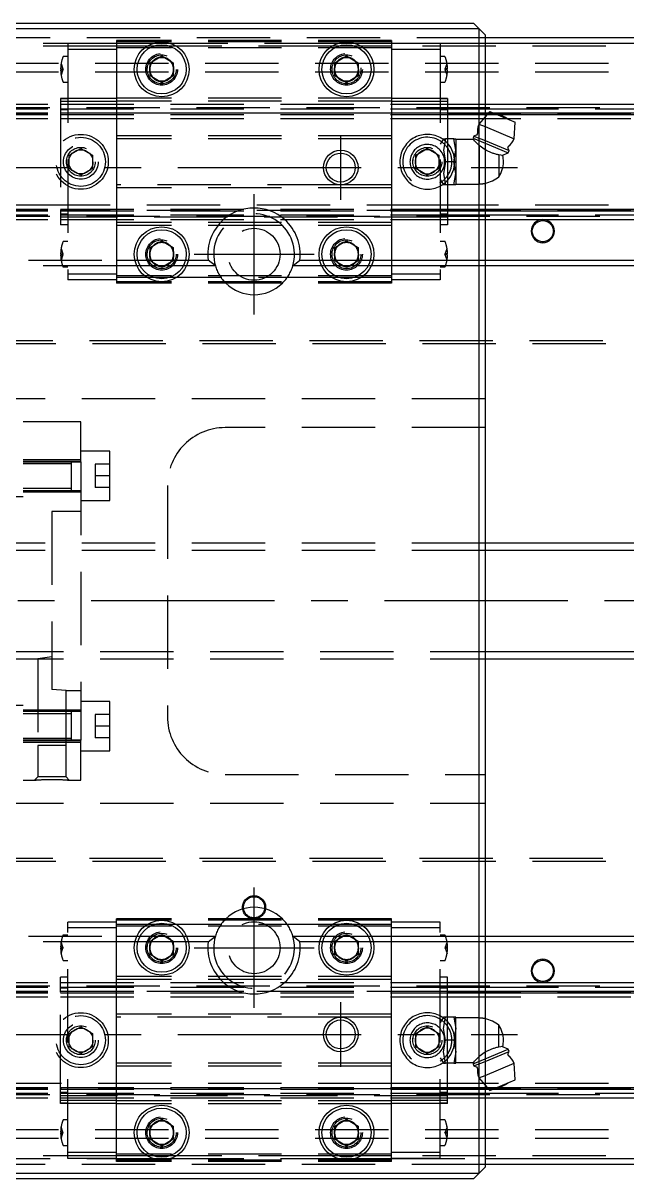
# Model space of a CAD drawing. Extents: x -10 to 959, y -321 to 120.
# Drawn here: x 370 to 474.6, y -100 to 100 of the extents above; entities that cross this region are included whole.
import ezdxf

# ---------------------------------------------------------------- set-up
doc = ezdxf.new("R2010")
doc.units = 0
doc.linetypes.add('CENTER', pattern=[50.8, 31.75, -6.35, 6.35, -6.35])
doc.linetypes.add('DASHED', pattern=[19.05, 12.7, -6.35])
doc.layers.get('0').update_dxf_attribs({"linetype": 'CONTINUOUS'})
doc.layers.add('CENTER', color=1, linetype='CENTER')

msp = doc.modelspace()

# ---------------------------------------------------------------- linework, layer by layer
at = {"color": 7, "linetype": 'CONTINUOUS'}
for p, q in [((449, 99), (251, 99)), ((252, 100), (448, 100)), ((448, 100), (449, 99)), ((449, 99), (450, 98)), ((449, -99), (449, 99)), ((450, 98), (450, -98)), ((450, 97.5), (698, 97.5)), ((699, 96.5), (450, 96.5)), ((392, 93.15), (394, 94.31)), ((394, 94.31), (396, 93.15)), ((424, 93.15), (426, 94.31)), ((426, 94.31), (428, 93.15)), ((392, 90.85), (392, 93.15)), ((396, 93.15), (396, 90.85)), ((424, 90.85), (424, 93.15)), ((428, 93.15), (428, 90.85)), ((394, 89.69), (392, 90.85)), ((396, 90.85), (394, 89.69)), ((426, 89.69), (424, 90.85)), ((428, 90.85), (426, 89.69)), ((450, 86), (700, 86)), ((450.8, 84.68), (450, 83.76)), ((450, 84.48), (450.63, 84.48)), ((450, 84.2), (450.38, 84.2)), ((450.8, 84.68), (455.23, 82.84)), ((451.27, 84.48), (700, 84.48)), ((451.95, 84.2), (700, 84.2)), ((450, 82.09), (455.03, 80)), ((455.03, 80), (455.23, 82.84)), ((450, 79.66), (454.17, 77.93)), ((450, 79.22), (454.02, 77.56)), ((450.09, 78.05), (450, 78.1)), ((450.22, 77.98), (450.09, 78.05)), ((454.17, 77.93), (453.96, 78.44)), ((450.35, 77.91), (450.22, 77.98)), ((450.48, 77.84), (450.35, 77.91)), ((450.61, 77.78), (450.48, 77.84)), ((450.74, 77.72), (450.61, 77.78)), ((450.88, 77.66), (450.74, 77.72)), ((451.01, 77.61), (450.88, 77.66)), ((451.14, 77.55), (451.01, 77.61)), ((451.27, 77.5), (451.14, 77.55)), ((451.41, 77.46), (451.27, 77.5)), ((451.53, 77.41), (451.41, 77.46)), ((451.69, 77.36), (451.53, 77.41)), ((451.84, 77.32), (451.69, 77.36)), ((451.98, 77.28), (451.84, 77.32)), ((452.13, 77.24), (451.98, 77.28)), ((452.27, 77.21), (452.13, 77.24)), ((452.4, 77.18), (452.27, 77.21)), ((453.06, 77.07), (452.4, 77.18)), ((452.4, 77.18), (452.4, 73.4)), ((452.9, 77.09), (454.02, 77.56)), ((454.02, 77.56), (454.17, 77.93)), ((450, 67.8), (700, 67.8)), ((450, 67.52), (700, 67.52)), ((450, 66), (700, 66)), ((392, 61.15), (394, 62.31)), ((394, 62.31), (396, 61.15)), ((424, 61.15), (426, 62.31)), ((426, 62.31), (428, 61.15)), ((392, 58.85), (392, 61.15)), ((396, 61.15), (396, 58.85)), ((424, 58.85), (424, 61.15)), ((428, 61.15), (428, 58.85)), ((394, 57.69), (392, 58.85)), ((396, 58.85), (394, 57.69)), ((426, 57.69), (424, 58.85)), ((428, 58.85), (426, 57.69)), ((450, 59), (522.06, 59)), ((523.29, 58), (450, 58)), ((643, 10), (450, 10)), ((450, -10), (643, -10)), ((392, -58.85), (394, -57.69)), ((394, -57.69), (396, -58.85)), ((424, -58.85), (426, -57.69)), ((426, -57.69), (428, -58.85)), ((392, -61.15), (392, -58.85)), ((396, -58.85), (396, -61.15)), ((424, -61.15), (424, -58.85)), ((428, -58.85), (428, -61.15)), ((450, -58), (523.29, -58)), ((522.06, -59), (450, -59)), ((394, -62.31), (392, -61.15)), ((396, -61.15), (394, -62.31)), ((426, -62.31), (424, -61.15)), ((428, -61.15), (426, -62.31)), ((450, -66), (700, -66)), ((450, -67.52), (700, -67.52)), ((450, -67.8), (700, -67.8)), ((452.4, -77.18), (452.4, -73.4)), ((450, -79.22), (454.02, -77.56)), ((450, -79.66), (454.17, -77.93)), ((450.21, -77.98), (450.09, -78.05)), ((450.34, -77.91), (450.21, -77.98)), ((450.48, -77.85), (450.34, -77.91)), ((450.61, -77.78), (450.48, -77.85)), ((450.74, -77.72), (450.61, -77.78)), ((450.87, -77.66), (450.74, -77.72)), ((451, -77.61), (450.87, -77.66)), ((451.14, -77.55), (451, -77.61)), ((451.27, -77.5), (451.14, -77.55)), ((451.4, -77.46), (451.27, -77.5)), ((451.53, -77.41), (451.4, -77.46)), ((451.68, -77.36), (451.53, -77.41)), ((451.83, -77.32), (451.68, -77.36)), ((451.98, -77.28), (451.83, -77.32)), ((452.12, -77.24), (451.98, -77.28)), ((452.26, -77.21), (452.12, -77.24)), ((452.4, -77.18), (452.26, -77.21)), ((453.06, -77.07), (452.4, -77.18)), ((454.02, -77.56), (452.9, -77.09)), ((453.96, -78.44), (454.17, -77.93)), ((454.17, -77.93), (454.02, -77.56)), ((450.09, -78.05), (450, -78.1)), ((450, -82.09), (455.03, -80)), ((455.23, -82.84), (455.03, -80)), ((450, -83.76), (450.8, -84.68)), ((450.8, -84.68), (455.23, -82.84)), ((450, -84.2), (450.38, -84.2)), ((450, -84.48), (450.63, -84.48)), ((451.27, -84.48), (700, -84.48)), ((451.95, -84.2), (700, -84.2)), ((450, -86), (700, -86)), ((392, -90.85), (394, -89.69)), ((394, -89.69), (396, -90.85)), ((424, -90.85), (426, -89.69)), ((426, -89.69), (428, -90.85)), ((392, -93.15), (392, -90.85)), ((396, -90.85), (396, -93.15)), ((424, -93.15), (424, -90.85)), ((428, -90.85), (428, -93.15)), ((394, -94.31), (392, -93.15)), ((396, -93.15), (394, -94.31)), ((426, -94.31), (424, -93.15)), ((428, -93.15), (426, -94.31)), ((450, -96.5), (699, -96.5)), ((698, -97.5), (450, -97.5)), ((251, -99), (449, -99)), ((449, -99), (448, -100)), ((450, -98), (449, -99)), ((448, -100), (252, -100))]:
    msp.add_line(p, q, dxfattribs=at)
at = {"color": 3, "linetype": 'DASHED'}
for p, q in [((362, 97.5), (450, 97.5)), ((386.2, 96.5), (362, 96.5)), ((386.2, 96.45), (377.77, 96.45)), ((377.77, 96.45), (377.77, 95.45)), ((386.2, 97), (386.2, 96)), ((433.8, 97), (386.2, 97)), ((433.8, 96.75), (386.2, 96.75)), ((392.48, 96.5), (386.2, 96.5)), ((395.52, 96.5), (392.48, 96.5)), ((424.48, 96.5), (395.52, 96.5)), ((427.52, 96.5), (424.48, 96.5)), ((433.8, 96.5), (427.52, 96.5)), ((433.8, 97), (433.8, 96)), ((450, 96.5), (433.8, 96.5)), ((442.23, 96.45), (433.8, 96.45)), ((699.5, 96), (433.8, 96)), ((442.23, 96.45), (442.23, 95.45)), ((386.2, 96), (313.8, 96)), ((377.77, 94.2), (376.99, 94.2)), ((377.77, 95.45), (377.77, 56.55)), ((386.2, 95.45), (377.77, 95.45)), ((386.2, 96), (386.2, 87)), ((391.44, 96), (386.2, 96)), ((433.8, 95.75), (386.2, 95.75)), ((392.56, 96), (391.44, 96)), ((395.44, 96), (392.56, 96)), ((396.56, 96), (395.44, 96)), ((423.44, 96), (396.56, 96)), ((424.56, 96), (423.44, 96)), ((427.44, 96), (424.56, 96)), ((428.56, 96), (427.44, 96)), ((433.8, 96), (428.56, 96)), ((433.8, 96), (433.8, 87)), ((442.23, 95.45), (433.8, 95.45)), ((442.23, 95.45), (442.23, 56.55)), ((443.01, 94.2), (442.23, 94.2)), ((700, 93), (0, 93)), ((376.5, 92.1), (376.58, 92.1)), ((376.58, 93), (376.9, 92.1)), ((376.58, 92.1), (376.9, 92.1)), ((376.58, 92.1), (376.58, 91.9)), ((376.9, 92.1), (376.94, 92)), ((391.5, 92), (391.53, 92.37)), ((428.48, 92.29), (428.5, 92)), ((443.1, 92.1), (443.06, 92)), ((443.1, 92.1), (443.42, 93)), ((443.42, 92.1), (443.1, 92.1)), ((443.42, 91.9), (443.42, 92.1)), ((443.42, 92.1), (443.5, 92.1)), ((700, 91.5), (0, 91.5)), ((376.58, 91.9), (376.5, 91.9)), ((376.9, 91.9), (376.58, 91)), ((376.58, 91.9), (376.9, 91.9)), ((376.9, 91.9), (376.94, 92)), ((443.1, 91.9), (443.06, 92)), ((443.42, 91), (443.1, 91.9)), ((443.42, 91.9), (443.1, 91.9)), ((443.5, 91.9), (443.42, 91.9)), ((376.99, 89.8), (377.77, 89.8)), ((442.23, 89.8), (443.01, 89.8)), ((323.5, 86), (376.5, 86)), ((377.77, 86.93), (376.5, 86.93)), ((376.5, 86.93), (376.5, 84.33)), ((377.77, 86.92), (376.5, 86.92)), ((377.77, 86.46), (376.5, 86.46)), ((376.5, 86), (433.8, 86)), ((386.2, 86.93), (377.77, 86.93)), ((386.2, 86.46), (377.77, 86.46)), ((386.2, 87), (386.2, 86.5)), ((433.8, 87), (386.2, 87)), ((386.2, 86.5), (386.2, 80.5)), ((433.8, 86.5), (386.2, 86.5)), ((433.8, 87), (433.8, 86.5)), ((442.23, 86.93), (433.8, 86.93)), ((433.8, 86.5), (433.8, 80.5)), ((442.23, 86.46), (433.8, 86.46)), ((433.8, 86), (442.23, 86)), ((443.5, 86.93), (442.23, 86.93)), ((443.5, 86.92), (442.23, 86.92)), ((443.5, 86.46), (442.23, 86.46)), ((442.23, 86), (443.5, 86)), ((443.5, 86.93), (443.5, 84.33)), ((443.5, 86), (450, 86)), ((0, 85.4), (700, 85.4)), ((323.5, 85.15), (376.5, 85.15)), ((323.5, 84.48), (376.5, 84.48)), ((323.5, 84.42), (376.5, 84.42)), ((323.5, 84.2), (376.5, 84.2)), ((376.5, 85.15), (433.8, 85.15)), ((376.5, 85.08), (377.77, 85.08)), ((376.5, 84.48), (433.8, 84.48)), ((433.8, 84.42), (376.5, 84.42)), ((376.5, 84.33), (376.5, 67.67)), ((376.5, 84.2), (433.8, 84.2)), ((433.8, 85.15), (442.23, 85.15)), ((433.8, 84.48), (442.23, 84.48)), ((442.23, 84.42), (433.8, 84.42)), ((433.8, 84.2), (442.23, 84.2)), ((442.23, 85.15), (443.5, 85.15)), ((442.23, 85.08), (443.5, 85.08)), ((442.23, 84.48), (443.5, 84.48)), ((443.5, 84.42), (442.23, 84.42)), ((442.23, 84.2), (443.5, 84.2)), ((443.5, 85.15), (450, 85.15)), ((443.5, 84.48), (450, 84.48)), ((443.5, 84.42), (700, 84.42)), ((443.5, 84.33), (443.5, 80)), ((443.5, 84.2), (450, 84.2)), ((450, 85.15), (700, 85.15)), ((450.38, 84.2), (451.95, 84.2)), ((450.63, 84.48), (451.27, 84.48)), ((323.5, 83.5), (376.5, 83.5)), ((376.5, 83.5), (433.8, 83.5)), ((433.8, 83.5), (442.23, 83.5)), ((442.23, 83.5), (443.5, 83.5)), ((443.5, 83.5), (700, 83.5)), ((450, 83.76), (448.93, 82.53)), ((448.93, 82.53), (450, 82.09)), ((386.2, 80.5), (386.2, 80)), ((433.8, 80.5), (386.2, 80.5)), ((433.8, 80.5), (433.8, 80)), ((448.07, 80.45), (447.92, 80.08)), ((447.92, 80.08), (448.1, 79.64)), ((447.92, 80.08), (450, 79.22)), ((448.58, 80.66), (448.07, 80.45)), ((448.07, 80.45), (450, 79.66)), ((378, 77.15), (380, 78.31)), ((380, 78.31), (382, 77.15)), ((386.2, 80), (386.2, 72)), ((433.8, 80), (386.2, 80)), ((433.8, 80), (433.8, 72)), ((438, 77.15), (440, 78.31)), ((440, 78.31), (442, 77.15)), ((442.78, 80), (442.23, 79.06)), ((442.78, 80), (443.13, 80)), ((443.13, 80), (442.78, 78)), ((444.6, 80), (443.13, 80)), ((443.5, 80), (443.5, 72)), ((444.6, 80), (444.96, 80)), ((444.96, 78), (444.6, 80)), ((444.96, 80), (444.96, 78)), ((447.92, 79.85), (444.96, 79.85)), ((448.96, 78.83), (447.92, 79.85)), ((450, 78.1), (448.96, 78.83)), ((448.96, 78.83), (448.96, 72.15)), ((377.5, 76), (377.53, 76.37)), ((378, 74.85), (378, 77.15)), ((382, 77.15), (382, 74.85)), ((437.5, 76), (437.53, 76.41)), ((438, 74.85), (438, 77.15)), ((442, 77.15), (442, 74.85)), ((442.78, 78), (443.13, 76)), ((444.6, 76), (444.96, 78)), ((444.96, 78), (444.96, 74)), ((380, 73.69), (378, 74.85)), ((382, 74.85), (380, 73.69)), ((440, 73.69), (438, 74.85)), ((442, 74.85), (440, 73.69)), ((443.13, 76), (442.78, 74)), ((444.6, 76), (443.13, 76)), ((444.96, 74), (444.6, 76)), ((442.23, 72.94), (442.78, 72)), ((442.78, 74), (443.13, 72)), ((444.6, 72), (444.96, 74)), ((444.96, 74), (444.96, 72)), ((444.96, 72.15), (448.96, 72.15)), ((386.2, 72), (386.2, 71.5)), ((425, 72), (386.2, 72)), ((386.2, 71.5), (386.2, 65.5)), ((433.8, 71.5), (386.2, 71.5)), ((433.8, 72), (425, 72)), ((433.8, 72), (433.8, 71.5)), ((433.8, 71.5), (433.8, 65.5)), ((443.13, 72), (442.78, 72)), ((444.6, 72), (443.13, 72)), ((443.5, 72), (443.5, 67.67)), ((444.96, 72), (444.6, 72)), ((376.5, 68.5), (323.5, 68.5)), ((442.23, 68.5), (376.5, 68.5)), ((443.5, 68.5), (442.23, 68.5)), ((700, 68.5), (443.5, 68.5)), ((0, 66.6), (700, 66.6)), ((323.5, 67.8), (376.5, 67.8)), ((323.5, 67.58), (376.5, 67.58)), ((323.5, 67.52), (376.5, 67.52)), ((323.5, 66.85), (376.5, 66.85)), ((323.5, 66), (376.5, 66)), ((376.5, 67.8), (442.23, 67.8)), ((376.5, 67.67), (376.5, 65.07)), ((442.23, 67.58), (376.5, 67.58)), ((376.5, 67.52), (442.23, 67.52)), ((377.77, 66.92), (376.5, 66.92)), ((376.5, 66.85), (442.23, 66.85)), ((443.5, 66.4), (376.5, 66.4)), ((376.5, 66), (442.23, 66)), ((442.23, 67.8), (443.5, 67.8)), ((443.5, 67.58), (442.23, 67.58)), ((442.23, 67.52), (443.5, 67.52)), ((443.5, 66.92), (442.23, 66.92)), ((442.23, 66.85), (443.5, 66.85)), ((442.23, 66), (443.5, 66)), ((443.5, 67.8), (450, 67.8)), ((443.5, 67.67), (443.5, 65.07)), ((443.5, 67.58), (700, 67.58)), ((443.5, 67.52), (450, 67.52)), ((443.5, 66.85), (450, 66.85)), ((443.5, 66), (450, 66)), ((450, 66.85), (700, 66.85)), ((377.77, 65.08), (376.5, 65.08)), ((377.77, 65.07), (376.5, 65.07)), ((386.2, 65.5), (386.2, 65)), ((433.8, 65.5), (386.2, 65.5)), ((386.2, 65), (386.2, 56)), ((433.8, 65), (386.2, 65)), ((433.8, 65.5), (433.8, 65)), ((433.8, 65), (433.8, 56)), ((443.5, 65.08), (442.23, 65.08)), ((443.5, 65.07), (442.23, 65.07)), ((377.77, 62.2), (376.99, 62.2)), ((443.01, 62.2), (442.23, 62.2)), ((376.5, 60.1), (376.58, 60.1)), ((376.58, 61), (376.9, 60.1)), ((376.58, 60.1), (376.9, 60.1)), ((376.58, 60.1), (376.58, 59.9)), ((376.9, 60.1), (376.94, 60)), ((391.5, 60), (391.53, 60.37)), ((423.5, 60), (423.53, 60.41)), ((443.1, 60.1), (443.06, 60)), ((443.1, 60.1), (443.42, 61)), ((443.42, 60.1), (443.1, 60.1)), ((443.42, 59.9), (443.42, 60.1)), ((443.42, 60.1), (443.5, 60.1)), ((313.8, 59), (386.2, 59)), ((386.2, 58), (313.8, 58)), ((376.58, 59.9), (376.5, 59.9)), ((376.9, 59.9), (376.58, 59)), ((376.58, 59.9), (376.9, 59.9)), ((376.9, 59.9), (376.94, 60)), ((386.2, 59), (389.36, 59)), ((389.69, 58), (386.2, 58)), ((389.36, 59), (389.87, 59)), ((390.25, 58), (389.69, 58)), ((389.87, 59), (391.44, 59)), ((392.11, 58), (390.25, 58)), ((391.44, 59), (391.71, 59)), ((391.71, 59), (392, 59)), ((392, 59), (392.15, 59)), ((392.5, 58), (392.11, 58)), ((392.15, 59), (392.2, 59)), ((392.2, 59), (395.8, 59)), ((393.36, 58), (392.5, 58)), ((393.46, 58), (393.36, 58)), ((393.5, 58), (393.46, 58)), ((394.5, 58), (393.5, 58)), ((394.54, 58), (394.5, 58)), ((394.64, 58), (394.54, 58)), ((395.5, 58), (394.64, 58)), ((395.89, 58), (395.5, 58)), ((395.8, 59), (395.85, 59)), ((395.85, 59), (396, 59)), ((397.75, 58), (395.89, 58)), ((396, 59), (396.29, 59)), ((396.29, 59), (396.56, 59)), ((396.56, 59), (398.13, 59)), ((398.31, 58), (397.75, 58)), ((398.13, 59), (398.64, 59)), ((403.29, 58), (398.31, 58)), ((398.64, 59), (402.06, 59)), ((403.29, 58), (402.06, 59)), ((416.71, 58), (417.94, 59)), ((421.69, 58), (416.71, 58)), ((417.94, 59), (421.36, 59)), ((421.36, 59), (421.87, 59)), ((422.25, 58), (421.69, 58)), ((421.87, 59), (423.44, 59)), ((424.11, 58), (422.25, 58)), ((423.44, 59), (423.71, 59)), ((423.71, 59), (424, 59)), ((424, 59), (424.15, 59)), ((424.5, 58), (424.11, 58)), ((424.15, 59), (424.2, 59)), ((424.2, 59), (427.8, 59)), ((425.36, 58), (424.5, 58)), ((425.46, 58), (425.36, 58)), ((425.5, 58), (425.46, 58)), ((426.5, 58), (425.5, 58)), ((426.54, 58), (426.5, 58)), ((426.64, 58), (426.54, 58)), ((427.5, 58), (426.64, 58)), ((427.89, 58), (427.5, 58)), ((427.8, 59), (427.85, 59)), ((427.85, 59), (428, 59)), ((429.75, 58), (427.89, 58)), ((428, 59), (428.29, 59)), ((428.29, 59), (428.56, 59)), ((428.56, 59), (430.13, 59)), ((430.31, 58), (429.75, 58)), ((430.13, 59), (430.64, 59)), ((433.8, 58), (430.31, 58)), ((430.64, 59), (433.8, 59)), ((433.8, 59), (442.23, 59)), ((442.23, 58), (433.8, 58)), ((442.23, 59), (443.42, 59)), ((443.16, 58), (442.23, 58)), ((443.1, 59.9), (443.06, 60)), ((443.42, 59), (443.1, 59.9)), ((443.42, 59.9), (443.1, 59.9)), ((450, 58), (443.16, 58)), ((443.5, 59.9), (443.42, 59.9)), ((443.42, 59), (450, 59)), ((376.99, 57.8), (377.77, 57.8)), ((377.77, 56.55), (377.77, 55.55)), ((386.2, 56.55), (377.77, 56.55)), ((433.8, 56.25), (386.2, 56.25)), ((442.23, 56.55), (433.8, 56.55)), ((442.23, 57.8), (443.01, 57.8)), ((442.23, 56.55), (442.23, 55.55)), ((386.2, 55.55), (377.77, 55.55)), ((386.2, 56), (386.2, 55)), ((391.44, 56), (386.2, 56)), ((433.8, 55.25), (386.2, 55.25)), ((433.8, 55), (386.2, 55)), ((392.56, 56), (391.44, 56)), ((395.44, 56), (392.56, 56)), ((396.56, 56), (395.44, 56)), ((423.44, 56), (396.56, 56)), ((424.56, 56), (423.44, 56)), ((427.44, 56), (424.56, 56)), ((428.56, 56), (427.44, 56)), ((433.8, 56), (428.56, 56)), ((433.8, 56), (433.8, 55)), ((442.23, 55.55), (433.8, 55.55)), ((699.5, 44.5), (0.5, 44.5)), ((699, 45), (1, 45)), ((450, 35), (250, 35)), ((380, 31), (370, 31)), ((380, 24.1), (380, 31)), ((450, 30), (405, 30)), ((380, 24.4), (370, 24.4)), ((378.4, 24.15), (370, 24.15)), ((370, 24.1), (380, 24.1)), ((380, 24.15), (378.39, 24.15)), ((378.4, 23.75), (378.4, 24.15)), ((378.4, 19.15), (378.4, 24.15)), ((378.4, 19.15), (378.4, 24.15)), ((385, 25.9), (380, 25.9)), ((380, 24.1), (380, -24.1)), ((385, 17.4), (385, 25.9)), ((378.4, 23.75), (370, 23.75)), ((378.4, 19.55), (378.4, 23.75)), ((385, 23.65), (382.5, 23.65)), ((382.5, 23.65), (382.5, 21.65)), ((385, 21.65), (382.5, 21.65)), ((382.5, 21.65), (382.5, 19.65)), ((370, 19.55), (378.4, 19.55)), ((370, 19.15), (378.4, 19.15)), ((370, 18.9), (380, 18.9)), ((378.39, 19.15), (380, 19.15)), ((378.4, 19.15), (378.4, 19.55)), ((385, 19.65), (382.5, 19.65)), ((395, 20), (395, -20)), ((370, 18), (368.5, 18)), ((380, 17.4), (385, 17.4)), ((380, 15.5), (375, 15.5)), ((375, 15.5), (375, -15.3)), ((450, 10), (250, 10)), ((450, 8.75), (250, 8.75)), ((250, -8.75), (450, -8.75)), ((250, -10), (450, -10)), ((375, -9.69), (372.54, -10)), ((372.54, -10), (372.54, -25)), ((377.46, -15.5), (375, -15.3)), ((377.46, -25), (377.46, -15.5)), ((377.46, -15.5), (380, -15.5)), ((368.5, -18), (370, -18)), ((385, -17.4), (380, -17.4)), ((385, -25.9), (385, -17.4)), ((380, -18.9), (370, -18.9)), ((378.4, -19.15), (370, -19.15)), ((378.4, -19.55), (370, -19.55)), ((380, -19.15), (378.39, -19.15)), ((378.4, -24.15), (378.4, -19.15)), ((385, -19.65), (382.5, -19.65)), ((382.5, -19.65), (382.5, -21.65)), ((385, -21.65), (382.5, -21.65)), ((382.5, -21.65), (382.5, -23.65)), ((370, -23.75), (378.4, -23.75)), ((385, -23.65), (382.5, -23.65)), ((380, -24.1), (370, -24.1)), ((370, -24.15), (378.4, -24.15)), ((370, -24.4), (380, -24.4)), ((377.46, -25), (372.54, -25)), ((372.55, -25), (372.55, -30.45)), ((377.45, -30.45), (377.45, -25)), ((378.39, -24.15), (380, -24.15)), ((380, -31), (380, -24.1)), ((380, -25.9), (385, -25.9)), ((370, -31), (372, -31)), ((372.55, -30.45), (372, -31)), ((372, -31), (372.01, -31)), ((372, -31), (372, -31)), ((372.01, -31), (372.02, -31)), ((372.02, -31), (372.04, -31)), ((372.04, -31), (372.06, -31)), ((372.06, -31), (372.08, -30.99)), ((372.08, -30.99), (372.11, -30.99)), ((372.11, -30.99), (372.15, -30.99)), ((372.15, -30.99), (372.19, -30.98)), ((372.19, -30.98), (372.24, -30.98)), ((372.24, -30.98), (372.3, -30.97)), ((372.3, -30.97), (372.37, -30.97)), ((372.37, -30.97), (372.44, -30.96)), ((372.44, -30.96), (372.52, -30.96)), ((372.52, -30.96), (372.61, -30.95)), ((377.45, -30.45), (372.55, -30.45)), ((372.61, -30.95), (372.7, -30.95)), ((372.7, -30.95), (372.8, -30.94)), ((372.8, -30.94), (372.9, -30.93)), ((372.9, -30.93), (373.01, -30.93)), ((373.01, -30.93), (373.12, -30.92)), ((373.12, -30.92), (373.23, -30.91)), ((373.23, -30.91), (373.35, -30.91)), ((373.35, -30.91), (373.48, -30.9)), ((373.48, -30.9), (373.6, -30.9)), ((373.6, -30.9), (373.74, -30.89)), ((373.74, -30.89), (373.87, -30.89)), ((373.87, -30.89), (374.01, -30.88)), ((374.01, -30.88), (374.14, -30.88)), ((374.14, -30.88), (374.28, -30.87)), ((374.28, -30.87), (374.42, -30.87)), ((374.42, -30.87), (374.57, -30.87)), ((374.57, -30.87), (374.71, -30.87)), ((374.71, -30.87), (374.85, -30.87)), ((374.85, -30.87), (375, -30.87)), ((375, -30.87), (375.15, -30.87)), ((375.15, -30.87), (375.29, -30.87)), ((375.29, -30.87), (375.43, -30.87)), ((375.43, -30.87), (375.58, -30.87)), ((375.58, -30.87), (375.72, -30.87)), ((375.72, -30.87), (375.85, -30.88)), ((375.85, -30.88), (375.99, -30.88)), ((375.99, -30.88), (376.13, -30.89)), ((376.13, -30.89), (376.26, -30.89)), ((376.26, -30.89), (376.4, -30.9)), ((376.4, -30.9), (376.52, -30.9)), ((376.52, -30.9), (376.65, -30.91)), ((376.65, -30.91), (376.77, -30.91)), ((376.77, -30.91), (376.88, -30.92)), ((376.88, -30.92), (376.99, -30.93)), ((376.99, -30.93), (377.1, -30.93)), ((377.1, -30.93), (377.2, -30.94)), ((377.2, -30.94), (377.3, -30.95)), ((377.3, -30.95), (377.39, -30.95)), ((377.39, -30.95), (377.48, -30.96)), ((378, -31), (377.45, -30.45)), ((377.48, -30.96), (377.54, -30.96)), ((377.54, -30.96), (377.61, -30.97)), ((377.61, -30.97), (377.66, -30.97)), ((377.66, -30.97), (377.71, -30.98)), ((377.71, -30.98), (377.76, -30.98)), ((377.76, -30.98), (377.81, -30.98)), ((377.81, -30.98), (377.85, -30.99)), ((377.85, -30.99), (377.89, -30.99)), ((377.89, -30.99), (377.92, -30.99)), ((377.92, -30.99), (377.94, -31)), ((377.94, -31), (377.97, -31)), ((377.97, -31), (377.99, -31)), ((377.99, -31), (378, -31)), ((378, -31), (378, -31)), ((378, -31), (380, -31)), ((378, -31), (378, -31)), ((405, -30), (450, -30)), ((250, -35), (450, -35)), ((0.5, -44.5), (699.5, -44.5)), ((1, -45), (699, -45)), ((377.77, -56.55), (377.77, -55.55)), ((386.2, -55.55), (377.77, -55.55)), ((433.8, -55), (386.2, -55)), ((386.2, -56), (386.2, -55)), ((433.8, -55.25), (386.2, -55.25)), ((386.2, -65), (386.2, -56)), ((391.44, -56), (386.2, -56)), ((392.56, -56), (391.44, -56)), ((395.44, -56), (392.56, -56)), ((396.56, -56), (395.44, -56)), ((423.44, -56), (396.56, -56)), ((424.56, -56), (423.44, -56)), ((427.44, -56), (424.56, -56)), ((428.56, -56), (427.44, -56)), ((433.8, -56), (428.56, -56)), ((433.8, -56), (433.8, -55)), ((442.23, -55.55), (433.8, -55.55)), ((433.8, -65), (433.8, -56)), ((442.23, -56.55), (442.23, -55.55)), ((377.77, -57.8), (376.99, -57.8)), ((386.2, -56.55), (377.77, -56.55)), ((377.77, -95.45), (377.77, -56.55)), ((433.8, -56.25), (386.2, -56.25)), ((442.23, -56.55), (433.8, -56.55)), ((442.23, -95.45), (442.23, -56.55)), ((443.01, -57.8), (442.23, -57.8)), ((313.8, -58), (386.2, -58)), ((386.2, -59), (313.8, -59)), ((376.58, -59.9), (376.5, -59.9)), ((376.9, -59.9), (376.58, -59)), ((376.58, -59.9), (376.9, -59.9)), ((376.58, -60.1), (376.58, -59.9)), ((376.9, -59.9), (376.94, -60)), ((386.2, -58), (389.69, -58)), ((389.36, -59), (386.2, -59)), ((389.87, -59), (389.36, -59)), ((389.69, -58), (390.25, -58)), ((391.44, -59), (389.87, -59)), ((390.25, -58), (392.11, -58)), ((391.71, -59), (391.44, -59)), ((391.5, -60), (391.53, -59.59)), ((392, -59), (391.71, -59)), ((392.15, -59), (392, -59)), ((392.11, -58), (392.5, -58)), ((392.2, -59), (392.15, -59)), ((395.8, -59), (392.2, -59)), ((392.5, -58), (393.36, -58)), ((393.36, -58), (393.46, -58)), ((393.46, -58), (393.5, -58)), ((393.5, -58), (394.5, -58)), ((394.5, -58), (394.54, -58)), ((394.54, -58), (394.64, -58)), ((394.64, -58), (395.5, -58)), ((395.5, -58), (395.89, -58)), ((395.85, -59), (395.8, -59)), ((396, -59), (395.85, -59)), ((395.89, -58), (397.75, -58)), ((396.29, -59), (396, -59)), ((396.56, -59), (396.29, -59)), ((398.13, -59), (396.56, -59)), ((397.75, -58), (398.31, -58)), ((398.64, -59), (398.13, -59)), ((398.31, -58), (403.29, -58)), ((402.06, -59), (398.64, -59)), ((402.06, -59), (403.29, -58)), ((416.71, -58), (421.69, -58)), ((417.94, -59), (416.71, -58)), ((421.36, -59), (417.94, -59)), ((421.87, -59), (421.36, -59)), ((421.69, -58), (422.25, -58)), ((423.44, -59), (421.87, -59)), ((422.25, -58), (424.11, -58)), ((423.71, -59), (423.44, -59)), ((423.5, -60), (423.53, -59.59)), ((424, -59), (423.71, -59)), ((424.15, -59), (424, -59)), ((424.11, -58), (424.5, -58)), ((424.2, -59), (424.15, -59)), ((427.8, -59), (424.2, -59)), ((424.5, -58), (425.36, -58)), ((425.36, -58), (425.46, -58)), ((425.46, -58), (425.5, -58)), ((425.5, -58), (426.5, -58)), ((426.5, -58), (426.54, -58)), ((426.54, -58), (426.64, -58)), ((426.64, -58), (427.5, -58)), ((427.5, -58), (427.89, -58)), ((427.85, -59), (427.8, -59)), ((428, -59), (427.85, -59)), ((427.89, -58), (429.75, -58)), ((428.29, -59), (428, -59)), ((428.56, -59), (428.29, -59)), ((430.13, -59), (428.56, -59)), ((429.75, -58), (430.31, -58)), ((430.64, -59), (430.13, -59)), ((430.31, -58), (433.8, -58)), ((433.8, -59), (430.64, -59)), ((433.8, -58), (442.23, -58)), ((442.23, -59), (433.8, -59)), ((442.23, -58), (443.16, -58)), ((443.42, -59), (442.23, -59)), ((443.1, -59.9), (443.06, -60)), ((443.42, -59), (443.1, -59.9)), ((443.42, -59.9), (443.1, -59.9)), ((443.16, -58), (450, -58)), ((450, -59), (443.42, -59)), ((443.5, -59.9), (443.42, -59.9)), ((443.42, -59.9), (443.42, -60.1)), ((376.5, -60.1), (376.58, -60.1)), ((376.58, -61), (376.9, -60.1)), ((376.58, -60.1), (376.9, -60.1)), ((376.9, -60.1), (376.94, -60)), ((443.1, -60.1), (443.06, -60)), ((443.1, -60.1), (443.42, -61)), ((443.42, -60.1), (443.1, -60.1)), ((443.42, -60.1), (443.5, -60.1)), ((376.99, -62.2), (377.77, -62.2)), ((442.23, -62.2), (443.01, -62.2)), ((377.77, -65.07), (376.5, -65.07)), ((376.5, -67.67), (376.5, -65.07)), ((377.77, -65.08), (376.5, -65.08)), ((386.2, -65.5), (386.2, -65)), ((433.8, -65), (386.2, -65)), ((386.2, -71.5), (386.2, -65.5)), ((433.8, -65.5), (386.2, -65.5)), ((433.8, -65.5), (433.8, -65)), ((433.8, -71.5), (433.8, -65.5)), ((443.5, -65.07), (442.23, -65.07)), ((443.5, -65.08), (442.23, -65.08)), ((443.5, -67.67), (443.5, -65.07)), ((0, -66.6), (700, -66.6)), ((323.5, -66), (376.5, -66)), ((323.5, -66.85), (376.5, -66.85)), ((323.5, -67.52), (376.5, -67.52)), ((323.5, -67.58), (376.5, -67.58)), ((323.5, -67.8), (376.5, -67.8)), ((376.5, -66), (442.23, -66)), ((376.5, -66.85), (442.23, -66.85)), ((376.5, -66.92), (377.77, -66.92)), ((376.5, -67.52), (442.23, -67.52)), ((442.23, -67.58), (376.5, -67.58)), ((376.5, -84.33), (376.5, -67.67)), ((376.5, -67.8), (442.23, -67.8)), ((442.23, -66), (443.5, -66)), ((442.23, -66.85), (443.5, -66.85)), ((442.23, -66.92), (443.5, -66.92)), ((442.23, -67.52), (443.5, -67.52)), ((443.5, -67.58), (442.23, -67.58)), ((442.23, -67.8), (443.5, -67.8)), ((443.5, -66), (450, -66)), ((443.5, -66.85), (450, -66.85)), ((443.5, -67.52), (450, -67.52)), ((443.5, -67.58), (700, -67.58)), ((443.5, -72), (443.5, -67.67)), ((443.5, -67.8), (450, -67.8)), ((450, -66.85), (700, -66.85)), ((323.5, -68.5), (376.5, -68.5)), ((376.5, -68.5), (442.23, -68.5)), ((442.23, -68.5), (443.5, -68.5)), ((443.5, -68.5), (700, -68.5)), ((386.2, -72), (386.2, -71.5)), ((433.8, -71.5), (386.2, -71.5)), ((386.2, -80), (386.2, -72)), ((425, -72), (386.2, -72)), ((433.8, -72), (425, -72)), ((433.8, -72), (433.8, -71.5)), ((433.8, -80), (433.8, -72)), ((442.78, -72), (442.23, -72.94)), ((378, -74.85), (380, -73.69)), ((380, -73.69), (382, -74.85)), ((438, -74.85), (440, -73.69)), ((440, -73.69), (442, -74.85)), ((443.13, -72), (442.78, -72)), ((442.78, -74), (443.13, -72)), ((444.6, -72), (443.13, -72)), ((443.5, -80), (443.5, -72)), ((444.96, -72), (444.6, -72)), ((444.6, -72), (444.96, -74)), ((444.96, -74), (444.96, -72)), ((448.96, -72.15), (444.96, -72.15)), ((448.96, -78.83), (448.96, -72.15)), ((377.5, -76), (377.53, -75.59)), ((378, -77.15), (378, -74.85)), ((382, -74.85), (382, -77.15)), ((437.5, -76), (437.53, -75.59)), ((438, -77.15), (438, -74.85)), ((442, -74.85), (442, -77.15)), ((443.13, -76), (442.78, -74)), ((444.96, -74), (444.6, -76)), ((444.6, -76), (444.96, -78)), ((444.96, -78), (444.96, -74)), ((380, -78.31), (378, -77.15)), ((382, -77.15), (380, -78.31)), ((440, -78.31), (438, -77.15)), ((442, -77.15), (440, -78.31)), ((442.78, -78), (443.13, -76)), ((444.6, -76), (443.13, -76)), ((386.2, -80.5), (386.2, -80)), ((433.8, -80), (386.2, -80)), ((433.8, -80.5), (433.8, -80)), ((442.23, -79.06), (442.78, -80)), ((443.13, -80), (442.78, -78)), ((444.96, -78), (444.6, -80)), ((444.96, -80), (444.96, -78)), ((444.96, -79.85), (447.92, -79.85)), ((448.96, -78.83), (447.92, -79.85)), ((447.92, -80.08), (450, -79.22)), ((448.1, -79.64), (447.92, -80.08)), ((448.07, -80.45), (450, -79.66)), ((450, -78.1), (448.96, -78.83)), ((386.2, -86.5), (386.2, -80.5)), ((433.8, -80.5), (386.2, -80.5)), ((433.8, -86.5), (433.8, -80.5)), ((442.78, -80), (443.13, -80)), ((444.6, -80), (443.13, -80)), ((443.5, -84.33), (443.5, -80)), ((444.6, -80), (444.96, -80)), ((447.92, -80.08), (448.07, -80.45)), ((448.07, -80.45), (448.58, -80.66)), ((376.5, -83.5), (323.5, -83.5)), ((433.8, -83.5), (376.5, -83.5)), ((442.23, -83.5), (433.8, -83.5)), ((443.5, -83.5), (442.23, -83.5)), ((700, -83.5), (443.5, -83.5)), ((448.93, -82.53), (450, -82.09)), ((448.93, -82.53), (450, -83.76)), ((0, -85.4), (700, -85.4)), ((323.5, -84.2), (376.5, -84.2)), ((323.5, -84.42), (376.5, -84.42)), ((323.5, -84.48), (376.5, -84.48)), ((323.5, -85.15), (376.5, -85.15)), ((376.5, -84.2), (433.8, -84.2)), ((376.5, -86.93), (376.5, -84.33)), ((433.8, -84.42), (376.5, -84.42)), ((376.5, -84.48), (433.8, -84.48)), ((377.77, -85.08), (376.5, -85.08)), ((376.5, -85.15), (433.8, -85.15)), ((443.5, -85.6), (376.5, -85.6)), ((433.8, -84.2), (442.23, -84.2)), ((442.23, -84.42), (433.8, -84.42)), ((433.8, -84.48), (442.23, -84.48)), ((433.8, -85.15), (442.23, -85.15)), ((442.23, -84.2), (443.5, -84.2)), ((443.5, -84.42), (442.23, -84.42)), ((442.23, -84.48), (443.5, -84.48)), ((443.5, -85.08), (442.23, -85.08)), ((442.23, -85.15), (443.5, -85.15)), ((443.5, -84.2), (450, -84.2)), ((443.5, -86.93), (443.5, -84.33)), ((443.5, -84.42), (700, -84.42)), ((443.5, -84.48), (450, -84.48)), ((443.5, -85.15), (450, -85.15)), ((450, -85.15), (700, -85.15)), ((450.38, -84.2), (451.95, -84.2)), ((450.63, -84.48), (451.27, -84.48)), ((323.5, -86), (376.5, -86)), ((376.5, -86), (433.8, -86)), ((377.77, -86.46), (376.5, -86.46)), ((377.77, -86.92), (376.5, -86.92)), ((377.77, -86.93), (376.5, -86.93)), ((386.2, -86.46), (377.77, -86.46)), ((386.2, -86.93), (377.77, -86.93)), ((386.2, -87), (386.2, -86.5)), ((433.8, -86.5), (386.2, -86.5)), ((386.2, -96), (386.2, -87)), ((433.8, -87), (386.2, -87)), ((433.8, -86), (442.23, -86)), ((442.23, -86.46), (433.8, -86.46)), ((433.8, -87), (433.8, -86.5)), ((442.23, -86.93), (433.8, -86.93)), ((433.8, -96), (433.8, -87)), ((442.23, -86), (443.5, -86)), ((443.5, -86.46), (442.23, -86.46)), ((443.5, -86.92), (442.23, -86.92)), ((443.5, -86.93), (442.23, -86.93)), ((443.5, -86), (450, -86)), ((377.77, -89.8), (376.99, -89.8)), ((443.01, -89.8), (442.23, -89.8)), ((700, -91.5), (0, -91.5)), ((376.58, -91.9), (376.5, -91.9)), ((376.9, -91.9), (376.58, -91)), ((376.58, -91.9), (376.9, -91.9)), ((376.58, -92.1), (376.58, -91.9)), ((376.9, -91.9), (376.94, -92)), ((391.5, -92), (391.53, -91.59)), ((423.5, -92), (423.53, -91.59)), ((443.1, -91.9), (443.06, -92)), ((443.42, -91), (443.1, -91.9)), ((443.42, -91.9), (443.1, -91.9)), ((443.5, -91.9), (443.42, -91.9)), ((443.42, -91.9), (443.42, -92.1)), ((700, -93), (0, -93)), ((376.5, -92.1), (376.58, -92.1)), ((376.58, -93), (376.9, -92.1)), ((376.58, -92.1), (376.9, -92.1)), ((376.9, -92.1), (376.94, -92)), ((443.1, -92.1), (443.06, -92)), ((443.1, -92.1), (443.42, -93)), ((443.42, -92.1), (443.1, -92.1)), ((443.42, -92.1), (443.5, -92.1)), ((386.2, -96), (313.8, -96)), ((376.99, -94.2), (377.77, -94.2)), ((377.77, -96.45), (377.77, -95.45)), ((386.2, -95.45), (377.77, -95.45)), ((433.8, -95.75), (386.2, -95.75)), ((386.2, -97), (386.2, -96)), ((391.44, -96), (386.2, -96)), ((392.56, -96), (391.44, -96)), ((395.44, -96), (392.56, -96)), ((396.56, -96), (395.44, -96)), ((423.44, -96), (396.56, -96)), ((424.56, -96), (423.44, -96)), ((427.44, -96), (424.56, -96)), ((428.56, -96), (427.44, -96)), ((433.8, -96), (428.56, -96)), ((442.23, -95.45), (433.8, -95.45)), ((433.8, -97), (433.8, -96)), ((699.5, -96), (433.8, -96)), ((442.23, -94.2), (443.01, -94.2)), ((442.23, -96.45), (442.23, -95.45)), ((362, -96.5), (386.2, -96.5)), ((450, -97.5), (362, -97.5)), ((386.2, -96.45), (377.77, -96.45)), ((386.2, -96.5), (392.48, -96.5)), ((433.8, -96.75), (386.2, -96.75)), ((433.8, -97), (386.2, -97)), ((392.48, -96.5), (395.52, -96.5)), ((395.52, -96.5), (424.48, -96.5)), ((424.48, -96.5), (427.52, -96.5)), ((427.52, -96.5), (433.8, -96.5)), ((442.23, -96.45), (433.8, -96.45)), ((433.8, -96.5), (450, -96.5))]:
    msp.add_line(p, q, dxfattribs=at)
at = {"color": 3, "linetype": 'CONTINUOUS'}
for p, q in [((643, 8.75), (450, 8.75)), ((450, -8.75), (643, -8.75))]:
    msp.add_line(p, q, dxfattribs=at)
at = {"color": 7, "linetype": 'CONTINUOUS'}
for centre, radius in [((394, 92), 4.75), ((394, 92), 4.25), ((426, 92), 4.75), ((426, 92), 4.25), ((425, 75), 2.5), ((394, 60), 4.75), ((394, 60), 4.25), ((426, 60), 4.75), ((426, 60), 4.25), ((394, -60), 4.75), ((394, -60), 4.25), ((426, -60), 4.75), ((426, -60), 4.25), ((425, -75), 2.5), ((394, -92), 4.75), ((394, -92), 4.25), ((426, -92), 4.75), ((426, -92), 4.25)]:
    msp.add_circle(centre, radius, dxfattribs=at)
at = {"color": 3, "linetype": 'DASHED'}
for centre, radius in [((394, 92), 2.75), ((394, 92), 2.5), ((394, 92), 2.07), ((426, 92), 2.75), ((426, 92), 2.5), ((426, 92), 2.07), ((380, 76), 4.75), ((380, 76), 4.25), ((380, 76), 3), ((380, 76), 2.5), ((380, 76), 2.1), ((440, 76), 2.5), ((410, 60), 4.5), ((460, 64), 1.83), ((394, 60), 2.75), ((394, 60), 2.5), ((394, 60), 2.07), ((426, 60), 2.75), ((426, 60), 2.5), ((426, 60), 2.07), ((410, -53), 2), ((410, -53), 1.83), ((410, -60), 4.5), ((394, -60), 2.75), ((394, -60), 2.5), ((394, -60), 2.07), ((426, -60), 2.75), ((426, -60), 2.5), ((426, -60), 2.07), ((460, -64), 1.83), ((380, -76), 4.75), ((380, -76), 4.25), ((380, -76), 3), ((380, -76), 2.5), ((380, -76), 2.1), ((440, -76), 2.5), ((394, -92), 2.75), ((394, -92), 2.5), ((394, -92), 2.07), ((426, -92), 2.75), ((426, -92), 2.5), ((426, -92), 2.07)]:
    msp.add_circle(centre, radius, dxfattribs=at)
at = {"color": 3, "linetype": 'CONTINUOUS'}
for centre in [(425, 75), (425, -75)]:
    msp.add_circle(centre, 3, dxfattribs=at)
at = {"color": 3, "linetype": 'DASHED'}
for centre, radius, start, end in [((382.5, 92), 6, 159.1494, 170.4059), ((376.99, 94.1), 0.1, 90, 159.1494), ((394, 92), 2.1, 102.2472, 137.7528), ((394, 92), 2.06, 74.0859, 105.9141), ((394, 92), 2.1, 77.7528, 102.2472), ((394, 92), 2.1, 42.2472, 77.7528), ((426, 92), 2.1, 102.2472, 137.7528), ((426, 92), 2.06, 74.0859, 105.9141), ((426, 92), 2.1, 77.7528, 102.2472), ((426, 92), 2.1, 42.2472, 77.7528), ((443.01, 94.1), 0.1, 20.8506, 90), ((437.5, 92), 6, 9.5941, 20.8506), ((382.5, 92), 6, 170.4203, 179.0449), ((394, 92), 2.1, 162.2472, 180), ((394, 92), 2.06, 165.9141, 180), ((394, 92), 2.06, 134.0859, 165.9141), ((394, 92), 2.1, 137.7528, 162.2472), ((394, 92), 2.06, 105.9141, 134.0859), ((394, 92), 2.06, 45.9141, 74.0859), ((394, 92), 2.06, 14.0859, 45.9141), ((394, 92), 2.1, 17.7528, 42.2472), ((394, 92), 2.1, 342.2472, 17.7528), ((394, 92), 2.06, 345.9141, 14.0859), ((426, 92), 2.1, 162.2472, 180), ((426, 92), 2.06, 165.9141, 180), ((426, 92), 2.06, 134.0859, 165.9141), ((426, 92), 2.1, 137.7528, 162.2472), ((426, 92), 2.06, 105.9141, 134.0859), ((426, 92), 2.06, 45.9141, 74.0859), ((426, 92), 2.06, 14.0859, 45.9141), ((426, 92), 2.1, 17.7528, 42.2472), ((426, 92), 2.1, 342.2472, 17.7528), ((426, 92), 2.06, 345.9141, 14.0859), ((437.5, 92), 6, 0.9551, 9.5797), ((382.5, 92), 6, 180.9551, 189.5797), ((382.5, 92), 6, 189.5941, 200.8506), ((394, 92), 2.1, 180, 197.7528), ((394, 92), 2.06, 180, 194.0859), ((394, 92), 2.06, 194.0859, 225.9141), ((394, 92), 2.1, 197.7528, 222.2472), ((394, 92), 2.1, 222.2472, 257.7528), ((394, 92), 2.06, 225.9141, 254.0859), ((394, 92), 2.06, 254.0859, 285.9141), ((394, 92), 2.1, 282.2472, 317.7528), ((394, 92), 2.06, 285.9141, 314.0859), ((394, 92), 2.06, 314.0859, 345.9141), ((394, 92), 2.1, 317.7528, 342.2472), ((426, 92), 2.1, 180, 197.7528), ((426, 92), 2.06, 180, 194.0859), ((426, 92), 2.06, 194.0859, 225.9141), ((426, 92), 2.1, 197.7528, 222.2472), ((426, 92), 2.1, 222.2472, 257.7528), ((426, 92), 2.06, 225.9141, 254.0859), ((426, 92), 2.06, 254.0859, 285.9141), ((426, 92), 2.1, 282.2472, 317.7528), ((426, 92), 2.06, 285.9141, 314.0859), ((426, 92), 2.06, 314.0859, 345.9141), ((426, 92), 2.1, 317.7528, 342.2472), ((437.5, 92), 6, 339.1494, 350.4059), ((437.5, 92), 6, 350.4203, 359.0449), ((376.99, 89.9), 0.1, 200.8506, 270), ((394, 92), 2.1, 257.7528, 282.2472), ((426, 92), 2.1, 257.7528, 282.2472), ((443.01, 89.9), 0.1, 270, 339.1494), ((451.98, 81.27), 3.3, 157.5002, 186.8361), ((440, 76), 4.75, 61.9725, 180), ((440, 76), 4.25, 58.3199, 301.6801), ((440, 76), 4.75, 55.104, 61.9725), ((448.51, 80.85), 0.2, 292.5015, 6.8388), ((440, 76), 3, 41.9267, 180), ((440, 76), 2.1, 102.2472, 137.7528), ((440, 76), 2.1, 77.7528, 102.2472), ((440, 76), 2.1, 42.2472, 77.7528), ((440, 76), 4.25, 54.5264, 58.3199), ((440, 76), 3, 318.0733, 41.9267), ((440, 76), 4.25, 34.5603, 54.5264), ((440, 76), 4.75, 42.5369, 55.104), ((440, 76), 4.75, 317.4631, 42.5369), ((440, 76), 4.25, 0, 34.5603), ((440, 76), 4.75, 180, 298.0275), ((440, 76), 3, 180, 318.0733), ((440, 76), 2.1, 162.2472, 180), ((440, 76), 2.1, 180, 197.7528), ((440, 76), 2.1, 137.7528, 162.2472), ((440, 76), 2.1, 17.7528, 42.2472), ((440, 76), 2.1, 342.2472, 17.7528), ((440, 76), 4.25, 325.4397, 0), ((440, 76), 2.1, 197.7528, 222.2472), ((440, 76), 2.1, 222.2472, 257.7528), ((440, 76), 2.1, 282.2472, 317.7528), ((440, 76), 2.1, 317.7528, 342.2472), ((440, 76), 2.1, 257.7528, 282.2472), ((440, 76), 4.25, 301.6801, 305.4736), ((440, 76), 4.75, 298.0275, 304.896), ((440, 76), 4.25, 305.4736, 325.4397), ((440, 76), 4.75, 304.896, 317.4631), ((448.73, 78.15), 6, 272.1786, 282.2311), ((410, 60), 8, 48.5904, 131.4096), ((410, 60), 8, 131.4096, 187.1808), ((410, 60), 7, 343.3985, 196.6015), ((410, 60), 8, 352.8192, 48.5904), ((382.5, 60), 6, 159.1494, 170.4059), ((376.99, 62.1), 0.1, 90, 159.1494), ((394, 60), 2.1, 102.2472, 137.7528), ((394, 60), 2.06, 74.0859, 105.9141), ((394, 60), 2.1, 77.7528, 102.2472), ((394, 60), 2.1, 42.2472, 77.7528), ((426, 60), 2.1, 102.2472, 137.7528), ((426, 60), 2.06, 74.0859, 105.9141), ((426, 60), 2.1, 77.7528, 102.2472), ((426, 60), 2.1, 42.2472, 77.7528), ((443.01, 62.1), 0.1, 20.8506, 90), ((437.5, 60), 6, 9.5941, 20.8506), ((382.5, 60), 6, 170.4203, 179.0449), ((394, 60), 2.1, 162.2472, 180), ((394, 60), 2.1, 180, 197.7528), ((394, 60), 2.06, 165.9141, 180), ((394, 60), 2.06, 134.0859, 165.9141), ((394, 60), 2.1, 137.7528, 162.2472), ((394, 60), 2.06, 105.9141, 134.0859), ((394, 60), 2.06, 45.9141, 74.0859), ((394, 60), 2.06, 14.0859, 45.9141), ((394, 60), 2.1, 17.7528, 42.2472), ((394, 60), 2.1, 342.2472, 17.7528), ((394, 60), 2.06, 345.9141, 14.0859), ((426, 60), 2.1, 162.2472, 180), ((426, 60), 2.1, 180, 197.7528), ((426, 60), 2.06, 165.9141, 180), ((426, 60), 2.06, 134.0859, 165.9141), ((426, 60), 2.1, 137.7528, 162.2472), ((426, 60), 2.06, 105.9141, 134.0859), ((426, 60), 2.06, 45.9141, 74.0859), ((426, 60), 2.06, 14.0859, 45.9141), ((426, 60), 2.1, 17.7528, 42.2472), ((426, 60), 2.1, 342.2472, 17.7528), ((426, 60), 2.06, 345.9141, 14.0859), ((437.5, 60), 6, 0.9551, 9.5797), ((382.5, 60), 6, 180.9551, 189.5797), ((382.5, 60), 6, 189.5941, 200.8506), ((394, 60), 2.06, 180, 194.0859), ((394, 60), 2.06, 194.0859, 225.9141), ((394, 60), 2.1, 197.7528, 222.2472), ((394, 60), 2.1, 222.2472, 257.7528), ((394, 60), 2.06, 225.9141, 254.0859), ((394, 60), 2.06, 254.0859, 285.9141), ((394, 60), 2.1, 282.2472, 317.7528), ((394, 60), 2.06, 285.9141, 314.0859), ((394, 60), 2.06, 314.0859, 345.9141), ((394, 60), 2.1, 317.7528, 342.2472), ((410, 60), 7, 196.6015, 225.5847), ((410, 60), 7, 314.4153, 343.3985), ((426, 60), 2.06, 180, 194.0859), ((426, 60), 2.06, 194.0859, 225.9141), ((426, 60), 2.1, 197.7528, 222.2472), ((426, 60), 2.1, 222.2472, 257.7528), ((426, 60), 2.06, 225.9141, 254.0859), ((426, 60), 2.06, 254.0859, 285.9141), ((426, 60), 2.1, 282.2472, 317.7528), ((426, 60), 2.06, 285.9141, 314.0859), ((426, 60), 2.06, 314.0859, 345.9141), ((426, 60), 2.1, 317.7528, 342.2472), ((437.5, 60), 6, 339.1494, 350.4059), ((437.5, 60), 6, 350.4203, 359.0449), ((376.99, 57.9), 0.1, 200.8506, 270), ((394, 60), 2.1, 257.7528, 282.2472), ((426, 60), 2.1, 257.7528, 282.2472), ((443.01, 57.9), 0.1, 270, 339.1494), ((410, 60), 7, 225.5847, 314.4153), ((405, 20), 10, 90, 180), ((405, -20), 10, 180, 270), ((410, -60), 7, 45.5847, 134.4153), ((410, -60), 7, 134.4153, 163.3985), ((410, -60), 7, 16.6015, 45.5847), ((382.5, -60), 6, 159.1494, 170.4059), ((376.99, -57.9), 0.1, 90, 159.1494), ((394, -60), 2.1, 102.2472, 137.7528), ((394, -60), 2.06, 74.0859, 105.9141), ((394, -60), 2.1, 77.7528, 102.2472), ((394, -60), 2.1, 42.2472, 77.7528), ((426, -60), 2.1, 102.2472, 137.7528), ((426, -60), 2.06, 74.0859, 105.9141), ((426, -60), 2.1, 77.7528, 102.2472), ((426, -60), 2.1, 42.2472, 77.7528), ((443.01, -57.9), 0.1, 20.8506, 90), ((437.5, -60), 6, 9.5941, 20.8506), ((382.5, -60), 6, 170.4203, 179.0449), ((394, -60), 2.1, 162.2472, 180), ((394, -60), 2.06, 165.9141, 180), ((394, -60), 2.06, 134.0859, 165.9141), ((394, -60), 2.1, 137.7528, 162.2472), ((394, -60), 2.06, 105.9141, 134.0859), ((394, -60), 2.06, 45.9141, 74.0859), ((394, -60), 2.06, 14.0859, 45.9141), ((394, -60), 2.1, 17.7528, 42.2472), ((394, -60), 2.1, 342.2472, 17.7528), ((394, -60), 2.06, 345.9141, 14.0859), ((410, -60), 8, 172.8192, 228.5904), ((410, -60), 7, 163.3985, 16.6015), ((410, -60), 8, 311.4096, 7.1808), ((426, -60), 2.1, 162.2472, 180), ((426, -60), 2.06, 165.9141, 180), ((426, -60), 2.06, 134.0859, 165.9141), ((426, -60), 2.1, 137.7528, 162.2472), ((426, -60), 2.06, 105.9141, 134.0859), ((426, -60), 2.06, 45.9141, 74.0859), ((426, -60), 2.06, 14.0859, 45.9141), ((426, -60), 2.1, 17.7528, 42.2472), ((426, -60), 2.1, 342.2472, 17.7528), ((426, -60), 2.06, 345.9141, 14.0859), ((437.5, -60), 6, 0.9551, 9.5797), ((382.5, -60), 6, 180.9551, 189.5797), ((382.5, -60), 6, 189.5941, 200.8506), ((394, -60), 2.1, 180, 197.7528), ((394, -60), 2.06, 180, 194.0859), ((394, -60), 2.06, 194.0859, 225.9141), ((394, -60), 2.1, 197.7528, 222.2472), ((394, -60), 2.1, 222.2472, 257.7528), ((394, -60), 2.06, 225.9141, 254.0859), ((394, -60), 2.06, 254.0859, 285.9141), ((394, -60), 2.1, 282.2472, 317.7528), ((394, -60), 2.06, 285.9141, 314.0859), ((394, -60), 2.06, 314.0859, 345.9141), ((394, -60), 2.1, 317.7528, 342.2472), ((426, -60), 2.1, 180, 197.7528), ((426, -60), 2.06, 180, 194.0859), ((426, -60), 2.06, 194.0859, 225.9141), ((426, -60), 2.1, 197.7528, 222.2472), ((426, -60), 2.1, 222.2472, 257.7528), ((426, -60), 2.06, 225.9141, 254.0859), ((426, -60), 2.06, 254.0859, 285.9141), ((426, -60), 2.1, 282.2472, 317.7528), ((426, -60), 2.06, 285.9141, 314.0859), ((426, -60), 2.06, 314.0859, 345.9141), ((426, -60), 2.1, 317.7528, 342.2472), ((437.5, -60), 6, 339.1494, 350.4059), ((437.5, -60), 6, 350.4203, 359.0449), ((376.99, -62.1), 0.1, 200.8506, 270), ((394, -60), 2.1, 257.7528, 282.2472), ((426, -60), 2.1, 257.7528, 282.2472), ((443.01, -62.1), 0.1, 270, 339.1494), ((410, -60), 8, 228.5904, 311.4096), ((440, -76), 4.75, 61.9725, 180), ((440, -76), 4.25, 58.3199, 301.6801), ((440, -76), 4.75, 55.104, 61.9725), ((440, -76), 3, 41.9267, 180), ((440, -76), 2.1, 102.2472, 137.7528), ((440, -76), 2.1, 77.7528, 102.2472), ((440, -76), 2.1, 42.2472, 77.7528), ((440, -76), 4.25, 54.5264, 58.3199), ((440, -76), 3, 318.0733, 41.9267), ((440, -76), 4.25, 34.5603, 54.5264), ((440, -76), 4.75, 42.5369, 55.104), ((440, -76), 4.75, 317.4631, 42.5369), ((440, -76), 4.25, 0, 34.5603), ((448.73, -78.15), 6, 77.7689, 87.8214), ((440, -76), 2.1, 162.2472, 180), ((440, -76), 2.1, 137.7528, 162.2472), ((440, -76), 2.1, 17.7528, 42.2472), ((440, -76), 2.1, 342.2472, 17.7528), ((440, -76), 4.75, 180, 298.0275), ((440, -76), 3, 180, 318.0733), ((440, -76), 2.1, 180, 197.7528), ((440, -76), 2.1, 197.7528, 222.2472), ((440, -76), 2.1, 222.2472, 257.7528), ((440, -76), 2.1, 282.2472, 317.7528), ((440, -76), 2.1, 317.7528, 342.2472), ((440, -76), 4.25, 325.4397, 0), ((440, -76), 2.1, 257.7528, 282.2472), ((440, -76), 4.25, 301.6801, 305.4736), ((440, -76), 4.75, 298.0275, 304.896), ((440, -76), 4.25, 305.4736, 325.4397), ((440, -76), 4.75, 304.896, 317.4631), ((448.51, -80.85), 0.2, 353.1612, 67.4985), ((451.98, -81.27), 3.3, 173.1639, 202.4998), ((382.5, -92), 6, 159.1494, 170.4059), ((376.99, -89.9), 0.1, 90, 159.1494), ((394, -92), 2.1, 102.2472, 137.7528), ((394, -92), 2.06, 74.0859, 105.9141), ((394, -92), 2.1, 77.7528, 102.2472), ((394, -92), 2.1, 42.2472, 77.7528), ((426, -92), 2.1, 102.2472, 137.7528), ((426, -92), 2.06, 74.0859, 105.9141), ((426, -92), 2.1, 77.7528, 102.2472), ((426, -92), 2.1, 42.2472, 77.7528), ((443.01, -89.9), 0.1, 20.8506, 90), ((437.5, -92), 6, 9.5941, 20.8506), ((382.5, -92), 6, 170.4203, 179.0449), ((394, -92), 2.1, 162.2472, 180), ((394, -92), 2.06, 165.9141, 180), ((394, -92), 2.06, 134.0859, 165.9141), ((394, -92), 2.1, 137.7528, 162.2472), ((394, -92), 2.06, 105.9141, 134.0859), ((394, -92), 2.06, 45.9141, 74.0859), ((394, -92), 2.06, 14.0859, 45.9141), ((394, -92), 2.1, 17.7528, 42.2472), ((394, -92), 2.1, 342.2472, 17.7528), ((394, -92), 2.06, 345.9141, 14.0859), ((426, -92), 2.1, 162.2472, 180), ((426, -92), 2.06, 165.9141, 180), ((426, -92), 2.06, 134.0859, 165.9141), ((426, -92), 2.1, 137.7528, 162.2472), ((426, -92), 2.06, 105.9141, 134.0859), ((426, -92), 2.06, 45.9141, 74.0859), ((426, -92), 2.06, 14.0859, 45.9141), ((426, -92), 2.1, 17.7528, 42.2472), ((426, -92), 2.1, 342.2472, 17.7528), ((426, -92), 2.06, 345.9141, 14.0859), ((437.5, -92), 6, 0.9551, 9.5797), ((382.5, -92), 6, 180.9551, 189.5797), ((382.5, -92), 6, 189.5941, 200.8506), ((394, -92), 2.1, 180, 197.7528), ((394, -92), 2.06, 180, 194.0859), ((394, -92), 2.06, 194.0859, 225.9141), ((394, -92), 2.1, 197.7528, 222.2472), ((394, -92), 2.1, 222.2472, 257.7528), ((394, -92), 2.06, 225.9141, 254.0859), ((394, -92), 2.06, 254.0859, 285.9141), ((394, -92), 2.1, 282.2472, 317.7528), ((394, -92), 2.06, 285.9141, 314.0859), ((394, -92), 2.06, 314.0859, 345.9141), ((394, -92), 2.1, 317.7528, 342.2472), ((426, -92), 2.1, 180, 197.7528), ((426, -92), 2.06, 180, 194.0859), ((426, -92), 2.06, 194.0859, 225.9141), ((426, -92), 2.1, 197.7528, 222.2472), ((426, -92), 2.1, 222.2472, 257.7528), ((426, -92), 2.06, 225.9141, 254.0859), ((426, -92), 2.06, 254.0859, 285.9141), ((426, -92), 2.1, 282.2472, 317.7528), ((426, -92), 2.06, 285.9141, 314.0859), ((426, -92), 2.06, 314.0859, 345.9141), ((426, -92), 2.1, 317.7528, 342.2472), ((437.5, -92), 6, 339.1494, 350.4059), ((437.5, -92), 6, 350.4203, 359.0449), ((376.99, -94.1), 0.1, 200.8506, 270), ((394, -92), 2.1, 257.7528, 282.2472), ((426, -92), 2.1, 257.7528, 282.2472), ((443.01, -94.1), 0.1, 270, 339.1494)]:
    msp.add_arc(centre, radius, start, end, dxfattribs=at)
at = {"color": 7, "linetype": 'CONTINUOUS'}
for centre, radius, start, end in [((451.85, 80.95), 3.2, 67.5, 85.7094), ((451.85, 80.95), 3.2, 49.2906, 67.5), ((451.98, 81.27), 3.3, 308.1639, 337.4998), ((454.14, 78.51), 0.2, 128.1612, 202.4985), ((448.48, 76), 4.7, 0.0002, 13.1788), ((448.48, 76), 4.7, 326.4139, 359.9998), ((448.73, 78.15), 6, 282.2311, 307.7262), ((460, 64), 2, 180, 90), ((460, 64), 2, 90, 180), ((460, -64), 2, 270, 180), ((460, -64), 2, 180, 270), ((448.73, -78.15), 6, 52.2738, 77.7689), ((448.48, -76), 4.7, 0.0002, 33.5861), ((448.48, -76), 4.7, 346.8211, 359.9998), ((454.14, -78.51), 0.2, 157.5015, 231.8388), ((451.98, -81.27), 3.3, 22.5002, 51.8361), ((451.85, -80.95), 3.2, 274.2906, 292.5), ((451.85, -80.95), 3.2, 292.5, 310.7094)]:
    msp.add_arc(centre, radius, start, end, dxfattribs=at)
at = {"layer": 'CENTER', "color": 1, "linetype": 'CENTER'}
for p, q in [((425, 69.4), (425, 80.6)), ((244.4, 75), (455.6, 75)), ((410, 49.6), (410, 70.4)), ((399.6, 60), (420.4, 60)), ((769.12, 0), (-9.69, 0)), ((410, -70.4), (410, -49.6)), ((399.6, -60), (420.4, -60)), ((425, -80.6), (425, -69.4)), ((244.4, -75), (455.6, -75))]:
    msp.add_line(p, q, dxfattribs=at)

doc.saveas('drawing.dxf')
